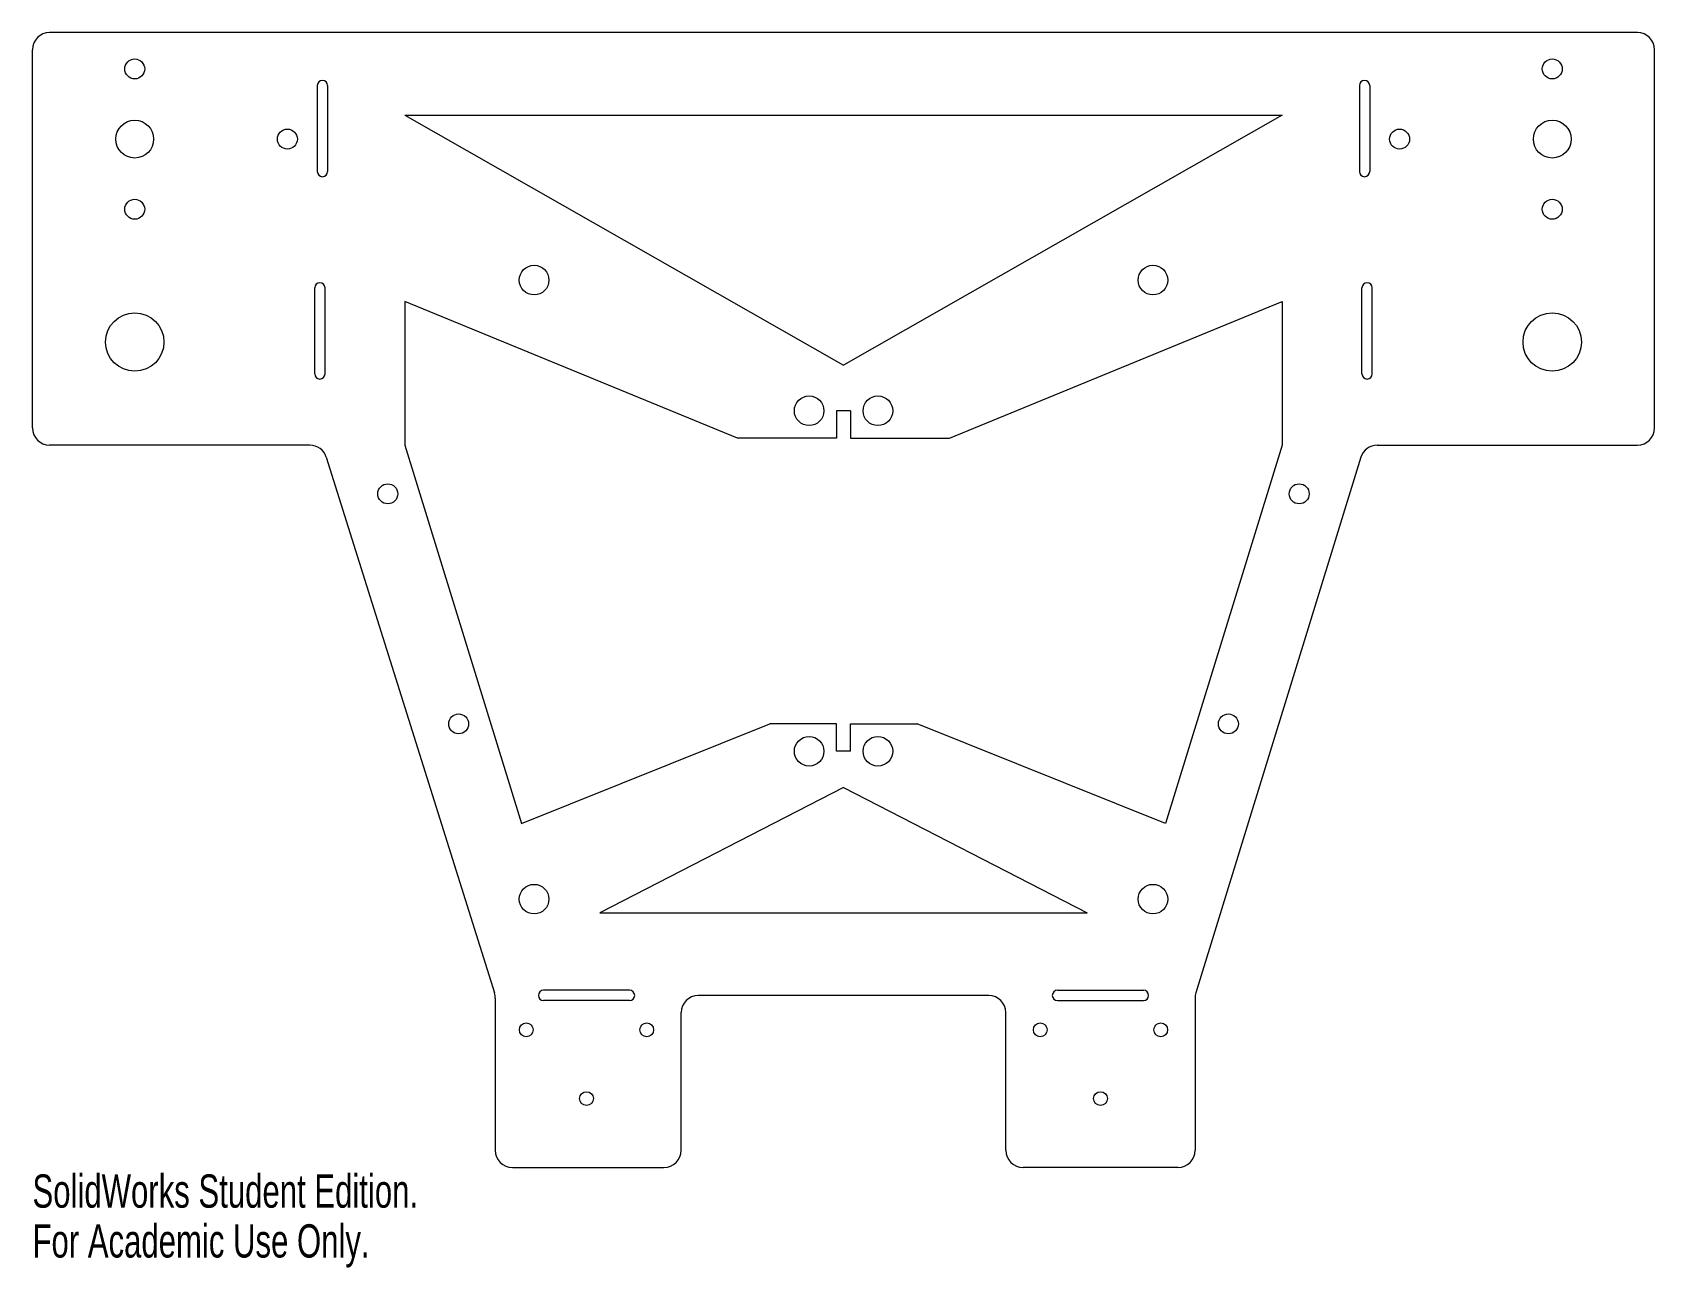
# Model space of a CAD drawing. Header units: millimetres. Extents: x -118 to 118, y -91 to 89.
import ezdxf

# ---------------------------------------------------------------- set-up
doc = ezdxf.new("R2010")
doc.units = ezdxf.units.MM
doc.styles.add('SLDTEXTSTYLE0', font='TXT', dxfattribs={"width": 0.7})

msp = doc.modelspace()

# ---------------------------------------------------------------- linework, layer by layer
at = {"color": 7, "linetype": 'Continuous', "lineweight": 15}
for p, q in [((115.69, 88.82), (-115.21, 88.82)), ((-117.71, 31.32), (-117.71, 86.32)), ((118.19, 31.32), (118.19, 86.32)), ((-76.29, 81.1), (-76.29, 68.6)), ((-74.79, 81.1), (-74.79, 68.6)), ((75.26, 81.1), (75.26, 68.6)), ((76.76, 81.1), (76.76, 68.6)), ((-63.54, 76.82), (0.24, 40.44)), ((-63.54, 76.82), (64.01, 76.82)), ((64.01, 76.82), (0.24, 40.44)), ((-76.66, 39.19), (-76.66, 51.69)), ((-75.16, 39.19), (-75.16, 51.69)), ((-63.54, 49.71), (-63.54, 28.82)), ((-15.18, 29.82), (-63.54, 49.71)), ((15.65, 29.82), (64.01, 49.71)), ((64.01, 49.71), (64.01, 28.82)), ((75.64, 39.19), (75.64, 51.69)), ((77.14, 39.19), (77.14, 51.69)), ((-0.76, 33.82), (-0.76, 29.82)), ((1.24, 33.82), (-0.76, 33.82)), ((1.24, 33.82), (1.24, 29.82)), ((-77.37, 28.82), (-115.21, 28.82)), ((-63.54, 28.82), (-46.6, -26.18)), ((-0.76, 29.82), (-15.18, 29.82)), ((1.24, 29.82), (15.65, 29.82)), ((64.01, 28.82), (47.07, -26.18)), ((77.86, 28.82), (115.69, 28.82)), ((-74.99, 27.07), (-50.52, -50.81)), ((75.47, 27.06), (51.48, -50.82)), ((-46.6, -26.18), (-10.46, -11.68)), ((-0.76, -11.68), (-10.46, -11.68)), ((-0.76, -15.68), (-0.76, -11.68)), ((1.24, -11.68), (10.93, -11.68)), ((1.24, -15.68), (1.24, -11.68)), ((47.07, -26.18), (10.93, -11.68)), ((1.24, -15.68), (-0.76, -15.68)), ((0.24, -20.97), (-35.18, -39.18)), ((0.24, -20.97), (35.66, -39.18)), ((-35.18, -39.18), (35.66, -39.18)), ((-50.41, -51.56), (-50.41, -73.68)), ((-30.88, -50.42), (-43.38, -50.42)), ((21.35, -51.18), (-20.88, -51.18)), ((31.35, -50.42), (43.85, -50.42)), ((51.37, -51.55), (51.37, -73.68)), ((-30.88, -51.92), (-43.38, -51.92)), ((-23.38, -73.68), (-23.38, -53.68)), ((23.85, -73.68), (23.85, -53.68)), ((31.35, -51.92), (43.85, -51.92)), ((-47.91, -76.18), (-25.88, -76.18)), ((48.87, -76.18), (26.35, -76.18))]:
    msp.add_line(p, q, dxfattribs=at)
for centre, radius in [((-102.84, 83.52), 1.45), ((103.31, 83.52), 1.45), ((-102.84, 73.32), 2.75), ((103.31, 73.32), 2.75), ((-80.64, 73.32), 1.45), ((81.11, 73.32), 1.45), ((-102.84, 63.12), 1.45), ((103.31, 63.12), 1.45), ((-44.76, 52.82), 2.15), ((45.24, 52.82), 2.15), ((-102.84, 43.82), 4.25), ((103.31, 43.82), 4.25), ((-4.76, 33.82), 2.15), ((5.24, 33.82), 2.15), ((-66.04, 21.75), 1.45), ((66.51, 21.75), 1.45), ((-55.73, -11.7), 1.45), ((56.21, -11.7), 1.45), ((-4.76, -15.68), 2.15), ((5.24, -15.68), 2.15), ((-44.76, -37.18), 2.15), ((45.24, -37.18), 2.15), ((-45.9, -56.18), 1), ((-28.38, -56.18), 1), ((28.85, -56.18), 1), ((46.37, -56.18), 1), ((-37.14, -66.18), 1), ((37.61, -66.18), 1)]:
    msp.add_circle(centre, radius, dxfattribs=at)
for centre, radius, start, end in [((-115.21, 86.32), 2.5, 90, 180), ((115.69, 86.32), 2.5, 0, 90), ((-75.54, 81.1), 0.75, 0, 180), ((76.01, 81.1), 0.75, 0, 180), ((-75.54, 68.6), 0.75, 180, 0), ((76.01, 68.6), 0.75, 180, 0), ((-75.91, 51.69), 0.75, 0, 180), ((76.39, 51.69), 0.75, 0, 180), ((-75.91, 39.19), 0.75, 180, 0), ((76.39, 39.19), 0.75, 180, 0), ((-115.21, 31.32), 2.5, 180, 270), ((115.69, 31.32), 2.5, 270, 0), ((-77.37, 26.32), 2.5, 17.438, 90), ((77.86, 26.32), 2.5, 90, 162.8808), ((-52.91, -51.56), 2.5, 0, 17.438), ((-43.38, -51.17), 0.75, 90, 270), ((-30.88, -51.17), 0.75, 270, 90), ((-20.88, -53.68), 2.5, 90, 180), ((21.35, -53.68), 2.5, 0, 90), ((31.35, -51.17), 0.75, 90, 270), ((43.85, -51.17), 0.75, 270, 90), ((53.87, -51.55), 2.5, 162.8808, 180), ((-47.91, -73.68), 2.5, 180, 270), ((-25.88, -73.68), 2.5, 270, 0), ((26.35, -73.68), 2.5, 180, 270), ((48.87, -73.68), 2.5, 270, 0)]:
    msp.add_arc(centre, radius, start, end, dxfattribs=at)

# ---------------------------------------------------------------- texts
at = {"color": 7, "linetype": 'Continuous', "char_height": 4.8336, "attachment_point": 1, "style": 'SLDTEXTSTYLE0'}
for s, insert in [('SolidWorks Student Edition.', (-117.71, -77.2)), ('For Academic Use Only.', (-117.71, -84.45))]:
    msp.add_mtext(s, dxfattribs=dict(at, insert=insert))

doc.saveas('drawing.dxf')
